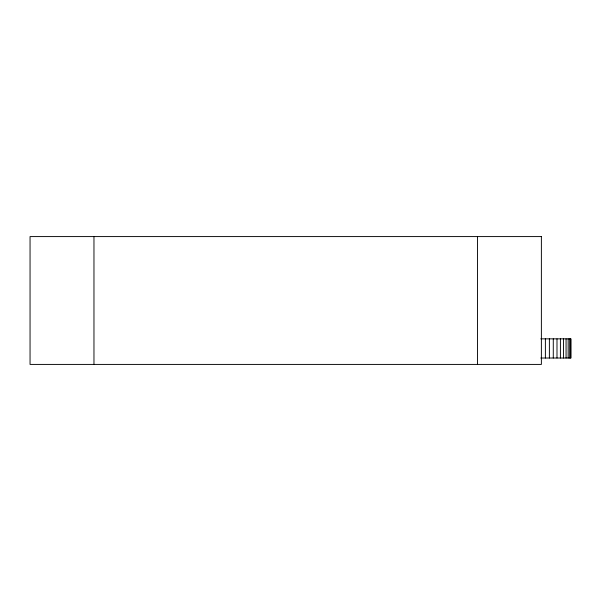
<?xml version="1.0" encoding="UTF-8"?>
<svg xmlns="http://www.w3.org/2000/svg" width="601" height="601" viewBox="0 0 601 601"><rect width="100%" height="100%" fill="white"/><g stroke="black" fill="none" stroke-linecap="round" stroke-linejoin="round"><path stroke-width="0.9" d="M540.817 338.851L570.95 338.851L570.95 358.023L540.817 358.023M570.634 338.851L570.634 358.023M569.695 338.851L569.695 358.023M568.163 338.851L568.163 358.023M566.067 338.851L566.067 358.023M563.46 338.851L563.46 358.023M560.41 338.851L560.41 358.023M556.992 338.851L556.992 358.023M553.281 338.851L553.281 358.023M549.382 338.851L549.382 358.023M545.385 338.851L545.385 358.023M477.464 236.584L477.464 364.416M93.966 236.584L93.966 364.416M541.381 236.584L30.05 236.584L30.05 364.416L541.381 364.416L541.381 236.584"/></g></svg>
